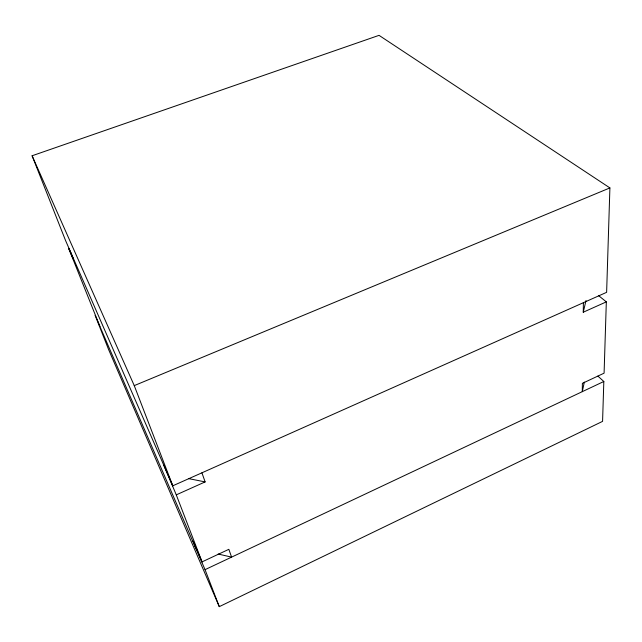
<?xml version="1.0" encoding="UTF-8"?>
<svg xmlns="http://www.w3.org/2000/svg" width="642" height="642" viewBox="0 0 642 642"><rect width="100%" height="100%" fill="white"/><g stroke="black" fill="none" stroke-linecap="round" stroke-linejoin="round"><path stroke-width="0.96" d="M584.34 382.086L582.278 391.66L582.382 383.354L604.09 373.163L606.329 301.868L583.265 312.213L583.385 302.687M597.903 376.1L603.825 381.492L602.573 421.369L219.283 606.65L108.586 349.505L95.088 315.31L205.047 569.655L219.283 606.65M609.9 187.913L606.626 292.327L172.794 485.809L65.556 240.517L32.1 155.765L379.037 35.35L609.9 187.913L134.258 385.617L172.794 485.809M583.265 312.213L586.01 300.528M205.047 569.655L603.825 381.492M196.099 548.95L193.106 541.198L202.061 561.886L228.849 549.319L231.593 557.128L218.168 554.03M202.061 561.886L176.277 494.854L205.127 481.909L201.925 472.817M188.652 478.627L205.127 481.909M598.641 295.665L606.329 301.868M32.1 155.765L134.258 385.617M176.277 494.854L163.862 465.386M70.163 251.046L73.308 259.015L68.678 248.414L99.919 326.489"/></g></svg>
